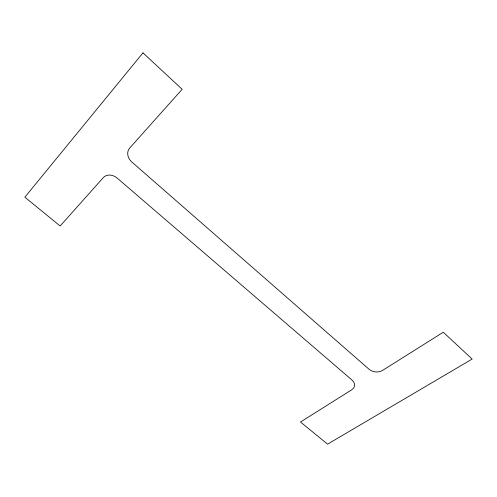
<?xml version="1.0" encoding="UTF-8"?>
<svg xmlns="http://www.w3.org/2000/svg" width="497" height="497" viewBox="0 0 497 497"><rect width="100%" height="100%" fill="white"/><g stroke="black" fill="none" stroke-linecap="round" stroke-linejoin="round"><path stroke-width="0.75" d="M142.974 52.856L24.85 197.197L60.137 225.986L103.388 177.535A10.536 8.468 37.3 0 1 117.174 178.081L352.093 380.13A9.244 6.815 9.2 0 1 351.721 389.803L300.486 422.028L327.61 444.144L472.15 359.064L443.293 332.22L382.516 370.445A9.586 7.2 6.5 0 1 369.085 369.283L131.811 161.991A10.897 9.076 39.1 0 1 129.661 148.106L182.157 89.298L142.974 52.856"/></g></svg>
